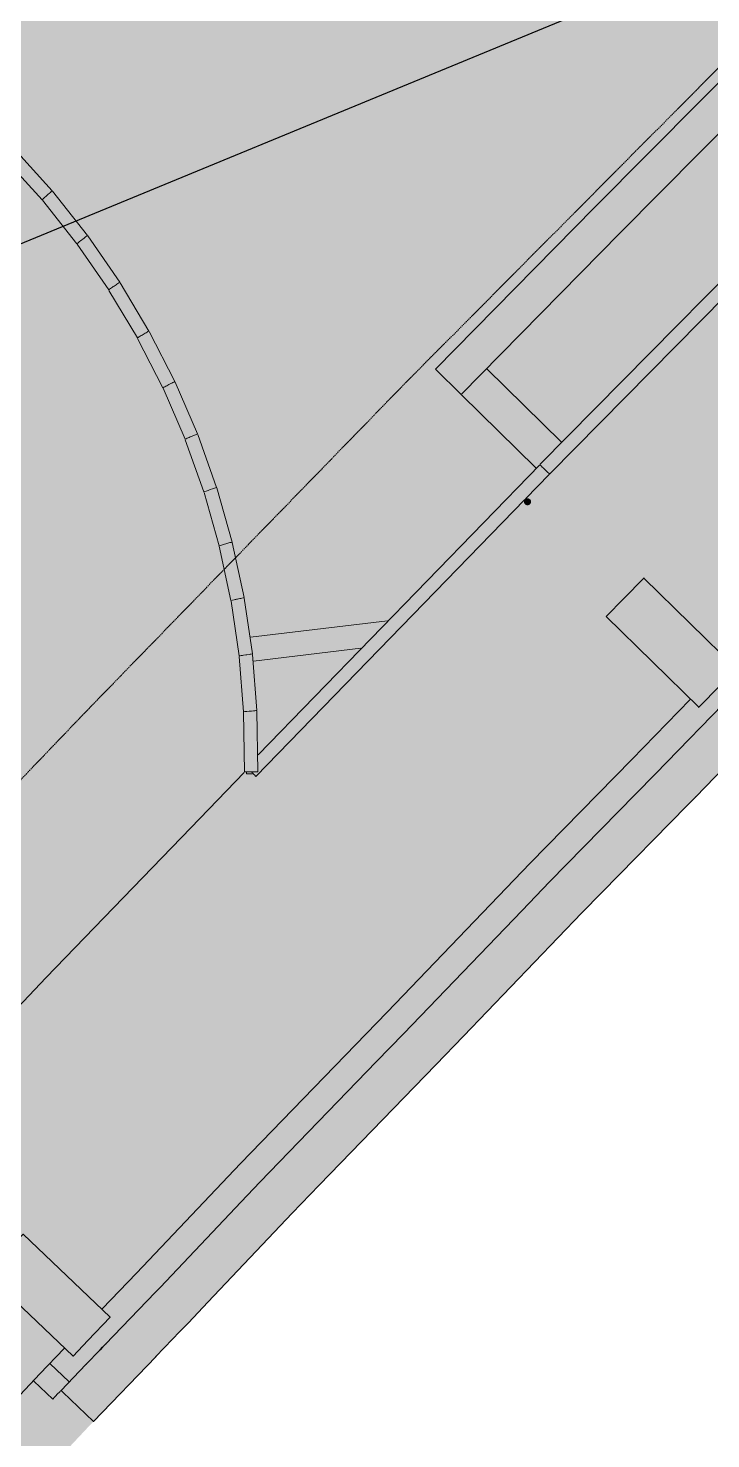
# Model space of a CAD drawing. Header units: millimetres. Extents: x -100577 to 287200, y -212120 to 238461.
# Drawn here: x 32053 to 34337, y 46189 to 50908 of the extents above; entities that cross this region are included whole.
import ezdxf

# ---------------------------------------------------------------- set-up
doc = ezdxf.new("R2010")
doc.units = ezdxf.units.MM
doc.linetypes.add('PHANTOM', pattern=[6.35, 3.175, -0.635, 0.635, -0.635, 0.635, -0.635])
for name, color, linetype, lineweight in [('01_切断（構造・壁）', 7, 'Continuous', 35), ('02_切断（家具）', 8, 'Continuous', 18), ('06_部屋の色', 8, 'Continuous', 0), ('11_見えがかり（家具）', 8, 'Continuous', 9), ('20_上部（屋根の外形・梁）', 8, 'PHANTOM', 9)]:
    doc.layers.add(name, color=color, linetype=linetype, lineweight=lineweight)

msp = doc.modelspace()

# ---------------------------------------------------------------- hatches: boundary and pattern name
at = {"layer": '01_切断（構造・壁）'}
for points in [[(32311.9, 46505.5), (32311.9, 46505.5), (32477.7, 46678.4), (32477.7, 46678.4), (32494.2, 46695.6), (32765.2, 46981.5), (32828.2, 47048), (33218.4, 47450.7), (33309.2, 47544.3), (33705.3, 47956.8), (33797.4, 48052.8), (34084.8, 48345.4), (34151.7, 48413.5), (34415.8, 48686), (34415.8, 48686), (34440.1, 48711.1), (34442.1, 48713.1), (34442.1, 48713.1), (34477.2, 48749.4), (34513.2, 48785.7), (34550.1, 48822.8), (34550.1, 48822.8), (34550.1, 48822.8), (34943, 49219.1), (34943, 49219.1), (34976.4, 49252.7), (35375.2, 49658.5), (35483, 49768.1), (35596, 49880.4), (35810.5, 50093.7), (35911.3, 49993), (35916.6, 49987.7), (35908, 49979.2), (35589.3, 49662.2), (35190.7, 49256.8), (35083, 49147.2), (35049.7, 49113.6), (35049.7, 49113.6), (34657.2, 48717.9), (34657.2, 48717.9), (34584.5, 48644.5), (34549.3, 48608.2), (34549.3, 48608.2), (34549.3, 48608.2), (34285.4, 48336), (34285.4, 48336), (34259.2, 48308.9), (33972, 48016.4), (33905.2, 47948.4), (33509.1, 47535.9), (33417, 47440), (33027, 47037.7), (32936.3, 46944.1), (32654.3, 46646.6), (32588.8, 46577.4), (32574.9, 46562.9), (32574.9, 46562.9), (32574.9, 46562.9), (32559.1, 46546.4), (32559.1, 46546.4), (32559.1, 46546.4), (32535.5, 46521.9), (32535.5, 46521.9), (32480, 46464), (32479.5, 46463.5), (32479.5, 46463.5), (32271.9, 46247.2), (32168.5, 46345.3), (32163.1, 46350.5), (32246.1, 46437), (32246.1, 46437), (32293.9, 46486.8), (32302.1, 46495.4), (32302.1, 46495.4), (32302.1, 46495.4), (32311.9, 46505.5)], [(33987.2, 48939.9), (34045.9, 48999.8), (34113.1, 49068.5), (34422.8, 48765.3), (34367.9, 48709.2), (34296.8, 48636.7)], [(31911.6, 46743), (32023.1, 46860.2), (32035.6, 46873.4), (32327, 46596.3), (32252.8, 46518.3), (32202.9, 46465.9)]]:
    msp.add_hatch(color=7, dxfattribs=at).paths.add_polyline_path(points)
at = {"layer": '02_切断（家具）'}
msp.add_hatch(color=8, dxfattribs=at).paths.add_polyline_path([(33732.1, 49318.7), (33731.6, 49317.9), (33731.4, 49317.7), (33730.8, 49317), (33730.6, 49316.8), (33729.9, 49316.2), (33729.7, 49315.9), (33728.9, 49315.4), (33728.6, 49315.2), (33727.7, 49314.8), (33727.4, 49314.6), (33726.4, 49314.3), (33726.1, 49314.2), (33725.1, 49314), (33724.7, 49314), (33723.7, 49313.9), (33723.4, 49313.9), (33722.4, 49314), (33722, 49314), (33721, 49314.2), (33720.7, 49314.3), (33719.8, 49314.7), (33719.5, 49314.8), (33718.7, 49315.2), (33718.4, 49315.4), (33717.6, 49315.9), (33717.4, 49316.1), (33716.7, 49316.7), (33716.5, 49316.9), (33715.9, 49317.6), (33715.7, 49317.8), (33715.1, 49318.6), (33714.9, 49318.9), (33714.5, 49319.8), (33714.3, 49320.1), (33714, 49321.1), (33713.9, 49321.4), (33713.7, 49322.4), (33713.7, 49322.8), (33713.6, 49323.8), (33713.6, 49324.1), (33713.7, 49325.1), (33713.7, 49325.5), (33714, 49326.5), (33714, 49326.8), (33714.4, 49327.7), (33714.5, 49328), (33714.9, 49328.8), (33715.1, 49329.1), (33715.6, 49329.9), (33715.8, 49330.1), (33716.4, 49330.8), (33716.6, 49331), (33717.3, 49331.6), (33717.5, 49331.8), (33718.3, 49332.4), (33718.6, 49332.6), (33719.5, 49333), (33719.8, 49333.2), (33720.8, 49333.5), (33721.1, 49333.6), (33722.1, 49333.8), (33722.5, 49333.8), (33723.5, 49333.9), (33723.9, 49333.9), (33724.9, 49333.8), (33725.2, 49333.8), (33726.2, 49333.5), (33726.5, 49333.5), (33727.4, 49333.1), (33727.7, 49333), (33728.6, 49332.6), (33728.8, 49332.4), (33729.6, 49331.9), (33729.8, 49331.7), (33730.5, 49331.1), (33730.7, 49330.9), (33731.3, 49330.2), (33731.6, 49330), (33732.1, 49329.2), (33732.3, 49328.9), (33732.7, 49328), (33732.9, 49327.7), (33733.2, 49326.7), (33733.3, 49326.4), (33733.5, 49325.4), (33733.5, 49325), (33733.6, 49324), (33733.6, 49323.7), (33733.5, 49322.6), (33733.5, 49322.3), (33733.3, 49321.3), (33733.2, 49321), (33732.8, 49320.1), (33732.7, 49319.8), (33732.3, 49318.9)])
at = {"layer": '06_部屋の色', "true_color": 0xf6e3a4}
h = msp.add_hatch(color=8, dxfattribs=at)
h.paths.add_polyline_path([(15895.7, 43200.1), (16234.5, 43603.9), (16574.4, 44006.9), (14846.3, 45467.7), (18008.7, 50107.5), (18205.2, 50395.6), (18096.6, 50492.5), (18090.8, 50497.8), (18270.8, 50761.8), (18385, 50659.5), (18569.5, 50930.2), (18461.2, 51027.4), (18455.4, 51032.7), (18635.5, 51297), (18749.5, 51194.3), (18783.6, 51244.4), (18814.7, 51289.9), (20029.8, 53072.7), (19922.5, 53171.3), (19916.7, 53176.7), (20097.5, 53441.8), (20203.1, 53344.4), (20210.4, 53337.7), (20395.6, 53609.4), (20288.6, 53708.4), (20282.8, 53713.8), (20463.7, 53979.2), (20576.4, 53874.6), (20596, 53903.4), (21234.8, 54840.6), (21263.9, 54883.2), (21359.7, 55014.5), (21373.6, 55033.6), (21378.3, 55039.3), (21482.8, 55164.6), (21493.3, 55177.2), (21561.8, 55255.5), (21563.9, 55257.9), (21625.8, 55367.7), (21627.5, 55370.8), (21627.6, 55370.8), (21629.9, 55374.5), (21780.4, 55613.7), (21782.9, 55617), (21953.5, 55837.9), (21956.4, 55840.9), (22147.4, 56044.4), (22150.6, 56047.2), (22360.2, 56231.4), (22363.6, 56233.8), (22590, 56397), (22591.8, 56398.1), (22798.5, 56518.8), (22834.6, 56539.9), (23051.8, 56640.2), (23091.8, 56658.6), (23317.7, 56737.6), (23359.2, 56752.1), (23591.6, 56809), (23634.3, 56819.5), (23871.1, 56853.8), (23913.9, 56860), (23914.7, 56860.1), (23918.9, 56860.3), (24201.3, 56873.9), (24256.9, 56873.9), (26592.1, 56873.5), (26592.3, 57022), (26592.3, 57025.5), (30188.3, 57025), (30188.1, 56878.5), (30188.1, 56873), (30228.2, 56873), (30239.8, 56873), (33347.6, 56872.6), (33387.5, 56872.5), (33389.4, 56872.5), (33395.5, 56872.5), (33397.4, 56872.4), (33399.4, 56872.3), (33399.9, 56872.3), (33695.1, 56857.4), (33699.3, 56856.8), (33987.9, 56812.9), (33992, 56811.8), (34274.7, 56739.2), (34278.6, 56737.8), (34552.8, 56637.1), (34556.4, 56635.3), (34819.1, 56507.6), (34822.5, 56505.6), (35071.1, 56352.1), (35074.2, 56349.8), (35306.3, 56172), (35307.1, 56171.3), (35518.7, 55972.5), (35525, 55966.7), (35546.1, 55944.8), (35551.1, 55939.5), (35595.2, 55893.8), (35765.9, 55716.5), (38201.6, 53187.4), (38520.7, 52856), (38555.3, 52820.1), (38568.2, 52806.7), (38566, 52804.6), (38459.4, 52701.1), (38561.6, 52595.3), (38565, 52591.7), (38478.9, 52508), (37969.9, 52018.2), (37917.6, 51966.6), (37818.3, 52068.5), (37811.5, 52075.5), (37807.9, 52071.9), (37807.8, 52071.8), (37807.1, 52071.1), (37803.9, 52068), (37517.2, 51785.6), (37175.5, 51453.6), (37174.1, 51452.2), (37168.1, 51446.4), (36677.4, 50958.6), (36666.8, 50948), (36233.3, 50521), (36337.4, 50416.4), (36340.5, 50413.3), (36276.6, 50350.3), (35928, 49999), (35577, 49649.9), (35093, 49157.3), (34927.8, 48990.8), (34819.6, 49097.5), (34475.8, 48750.8), (34469.6, 48744.3), (34288.1, 48557.2), (34393.2, 48454.4), (34396.8, 48450.9), (34244.8, 48294.2), (33905.1, 47948.4), (33417, 47440), (32936.3, 46944.1), (32588.8, 46577.4), (32516.7, 46502.3), (32411.6, 46602.3), (32406.6, 46607.1), (32195, 46386.6), (32301.6, 46285.4), (32305.3, 46282), (32253.1, 46227.7), (31770.9, 45713.7), (31296, 45212.2), (31069.6, 44967.7), (30963.6, 45066.7), (30958.5, 45071.4), (30845.5, 44949.4), (30841.7, 44945.3), (30516.6, 44598.6), (30511.8, 44593.5), (30509.5, 44591.1), (30505.1, 44586.3), (30503.8, 44584.8), (30046.7, 44086.2), (30042.5, 44081.6), (29562.2, 43562.3), (29551.8, 43551), (29244.8, 43211.4), (29238.1, 43204.1), (28896.6, 42831.2), (28436.3, 42317.2), (28427.4, 42307.3), (28427.3, 42307.2), (28426.3, 42306.1), (27968.4, 41799.5), (27962.9, 41793.4), (27646.1, 41434.9), (27641.4, 41429.6), (27308.9, 41058), (27303.9, 41052.5), (26846.9, 40530.1), (26840, 40522.3), (26382.5, 40004.2), (26211.1, 39805.7), (26324, 39707.5), (26325.8, 39705.9), (26180.2, 39537.2), (25847.6, 39156.8), (25389.7, 38621), (24938.5, 38098.1), (24626.1, 37727.5), (24364.5, 37421.2), (23374.9, 38257.8), (23065.6, 38519.2), (23563.5, 39106.1), (24076.9, 39706.4), (24579.2, 40289.5), (25083.7, 40870.7), (22218.7, 43367), (21705, 42775.2), (21193.4, 42181.4), (20684.1, 41585.8), (20163.7, 40972.6), (20123.7, 40925.2), (22415.2, 38989.2), (21963.5, 38452.5), (21474.4, 37867.6), (21149.6, 37476.6), (20667.4, 36892.6), (20664.9, 36891), (20661.6, 36891.1), (14721.6, 41777.3), (14719.8, 41780.7), (14720.9, 41784.4), (15389.4, 42592.9)])
h.paths.add_polyline_path([(31135.5, 49518.8), (31065.3, 49596.5), (30990.2, 49669.4), (30910.4, 49737.2), (30826.3, 49799.7), (30738.4, 49856.5), (30647, 49907.4), (30552.3, 49952.3), (30455, 49990.9), (30355.4, 50023), (30253.8, 50048.6), (30150.9, 50067.4), (30046.9, 50079.5), (29942.3, 50084.8), (29837.6, 50083.2), (29733.3, 50074.7), (29629.6, 50059.5), (29527.3, 50037.5), (29426.6, 50008.9), (29327.9, 49973.7), (29231.8, 49932.1), (29138.7, 49884.4), (29048.8, 49830.7), (28962.7, 49771.2), (28880.6, 49706.2), (28802.9, 49635.9), (28730, 49560.8), (28662.2, 49481), (28599.7, 49397), (28542.9, 49309.1), (28491.9, 49217.6), (28447.1, 49123), (28408.5, 49025.7), (28376.3, 48926.1), (28350.8, 48824.5), (28331.9, 48721.5), (28319.9, 48617.5), (28314.6, 48512.9), (28316.2, 48408.3), (28324.6, 48303.9), (28339.9, 48200.3), (28361.9, 48097.9), (28390.5, 47997.2), (28425.7, 47898.6), (28467.2, 47802.5), (28515, 47709.3), (28568.7, 47619.5), (28628.2, 47533.3), (28693.2, 47451.2), (28763.4, 47373.5), (28838.6, 47300.7), (28918.3, 47232.9), (29002.4, 47170.4), (29090.3, 47113.5), (29181.7, 47062.6), (29276.4, 47017.7), (29373.7, 46979.1), (29473.3, 46947), (29574.9, 46921.4), (29677.9, 46902.6), (29781.9, 46890.5), (29886.5, 46885.3), (29991.1, 46886.9), (30095.5, 46895.3), (30199.1, 46910.6), (30301.4, 46932.5), (30402.1, 46961.2), (30500.8, 46996.4), (30596.9, 47037.9), (30690, 47085.6), (30779.9, 47139.4), (30866.1, 47198.9), (30948.1, 47263.8), (31025.8, 47334.1), (31098.7, 47409.2), (31166.5, 47489), (31229, 47573), (31285.8, 47660.9), (31336.8, 47752.4), (31381.7, 47847), (31420.2, 47944.3), (31452.4, 48044), (31477.9, 48145.5), (31496.8, 48248.5), (31508.9, 48352.5), (31514.1, 48457.1), (31512.5, 48561.8), (31504.1, 48666.1), (31488.8, 48769.7), (31466.8, 48872.1), (31438.2, 48972.8), (31403, 49071.4), (31361.5, 49167.5), (31313.8, 49260.7), (31260, 49350.6), (31200.5, 49436.7)], flags=0)

# ---------------------------------------------------------------- linework, layer by layer
at = {"layer": '01_切断（構造・壁）'}
for points in [[(33987.2, 48939.9), (34045.9, 48999.8), (34113.1, 49068.5), (34422.8, 48765.3), (34367.9, 48709.2), (34296.8, 48636.7), (33987.2, 48939.9)], [(32311.9, 46505.5), (32311.9, 46505.5), (32477.7, 46678.4), (32477.7, 46678.4), (32494.2, 46695.6), (32765.2, 46981.5), (32828.2, 47048), (33218.4, 47450.7), (33309.2, 47544.3), (33705.3, 47956.8), (33797.4, 48052.8), (34084.8, 48345.4), (34151.7, 48413.5), (34415.8, 48686)], [(34549.3, 48608.2), (34285.4, 48336), (34285.4, 48336), (34259.2, 48308.9), (33972, 48016.4), (33905.2, 47948.4), (33509.1, 47535.9), (33417, 47440), (33027, 47037.7), (32936.3, 46944.1), (32654.3, 46646.6), (32588.8, 46577.4), (32574.9, 46562.9), (32574.9, 46562.9), (32574.9, 46562.9), (32559.1, 46546.4), (32559.1, 46546.4), (32559.1, 46546.4), (32535.5, 46521.9), (32535.5, 46521.9), (32480, 46464), (32479.5, 46463.5), (32479.5, 46463.5), (32271.9, 46247.2), (32168.5, 46345.3), (32163.1, 46350.5), (32246.1, 46437), (32246.1, 46437), (32293.9, 46486.8), (32302.1, 46495.4), (32302.1, 46495.4), (32302.1, 46495.4), (32311.9, 46505.5), (32311.9, 46505.5)], [(31911.6, 46743), (32023.1, 46860.2), (32035.6, 46873.4), (32327, 46596.3), (32252.8, 46518.3), (32202.9, 46465.9), (31911.6, 46743)]]:
    msp.add_lwpolyline(points, dxfattribs=at)
at = {"layer": '02_切断（家具）'}
msp.add_lwpolyline([(33732.1, 49318.7), (33731.6, 49317.9), (33731.4, 49317.7), (33730.8, 49317), (33730.6, 49316.8), (33729.9, 49316.2), (33729.7, 49315.9), (33728.9, 49315.4), (33728.6, 49315.2), (33727.7, 49314.8), (33727.4, 49314.6), (33726.4, 49314.3), (33726.1, 49314.2), (33725.1, 49314), (33724.7, 49314), (33723.7, 49313.9), (33723.4, 49313.9), (33722.4, 49314), (33722, 49314), (33721, 49314.2), (33720.7, 49314.3), (33719.8, 49314.7), (33719.5, 49314.8), (33718.7, 49315.2), (33718.4, 49315.4), (33717.6, 49315.9), (33717.4, 49316.1), (33716.7, 49316.7), (33716.5, 49316.9), (33715.9, 49317.6), (33715.7, 49317.8), (33715.1, 49318.6), (33714.9, 49318.9), (33714.5, 49319.8), (33714.3, 49320.1), (33714, 49321.1), (33713.9, 49321.4), (33713.7, 49322.4), (33713.7, 49322.8), (33713.6, 49323.8), (33713.6, 49324.1), (33713.7, 49325.1), (33713.7, 49325.5), (33714, 49326.5), (33714, 49326.8), (33714.4, 49327.7), (33714.5, 49328), (33714.9, 49328.8), (33715.1, 49329.1), (33715.6, 49329.9), (33715.8, 49330.1), (33716.4, 49330.8), (33716.6, 49331), (33717.3, 49331.6), (33717.5, 49331.8), (33718.3, 49332.4), (33718.6, 49332.6), (33719.5, 49333), (33719.8, 49333.2), (33720.8, 49333.5), (33721.1, 49333.6), (33722.1, 49333.8), (33722.5, 49333.8), (33723.5, 49333.9), (33723.9, 49333.9), (33724.9, 49333.8), (33725.2, 49333.8), (33726.2, 49333.5), (33726.5, 49333.5), (33727.4, 49333.1), (33727.7, 49333), (33728.6, 49332.6), (33728.8, 49332.4), (33729.6, 49331.9), (33729.8, 49331.7), (33730.5, 49331.1), (33730.7, 49330.9), (33731.3, 49330.2), (33731.6, 49330), (33732.1, 49329.2), (33732.3, 49328.9), (33732.7, 49328), (33732.9, 49327.7), (33733.2, 49326.7), (33733.3, 49326.4), (33733.5, 49325.4), (33733.5, 49325), (33733.6, 49324), (33733.6, 49323.7), (33733.5, 49322.6), (33733.5, 49322.3), (33733.3, 49321.3), (33733.2, 49321), (33732.8, 49320.1), (33732.7, 49319.8), (33732.3, 49318.9), (33732.1, 49318.7)], dxfattribs=at)
at = {"layer": '11_見えがかり（家具）'}
for points in [[(34033.7, 50223.9), (33501.5, 49683), (33415.8, 49767), (33948.3, 50308.2), (34482.7, 50847.5), (35019.2, 51384.7), (35557.5, 51920), (35642, 51834.8), (35103.9, 51299.8), (34567.8, 50762.8), (34033.7, 50223.9)], [(32006.7, 50503.8), (32133, 50364.2), (32130.2, 50361.7), (32127.4, 50359.1), (32124.6, 50356.6), (32119.1, 50351.6), (32113.5, 50346.6), (32107.9, 50341.5), (32102.4, 50336.5), (32099.6, 50334), (31975.3, 50471.4)], [(33766.5, 49449.2), (34775.4, 50471.2), (34778.1, 50468.5), (34780.8, 50465.9), (34783.4, 50463.3), (34788.8, 50458), (34791.4, 50455.4), (34794.1, 50452.7), (34796.8, 50450.1), (34799.4, 50447.5), (34802.1, 50444.8), (34804.8, 50442.2), (34807.4, 50439.6), (33798.7, 49417.9)], [(32134.3, 50362.6), (32251.1, 50215), (32248.2, 50212.7), (32245.2, 50210.4), (32242.3, 50208.1), (32239.8, 50206), (32227.6, 50196.4), (32224.7, 50194.1), (32221.7, 50191.8), (32218.8, 50189.4), (32215.8, 50187.1), (32100.8, 50332.4)], [(32252.3, 50213.4), (32359.3, 50058.5), (32356.2, 50056.4), (32353.1, 50054.2), (32350, 50052.1), (32346.9, 50050), (32343.8, 50047.9), (32340.8, 50045.7), (32337.7, 50043.6), (32334.6, 50041.5), (32331.5, 50039.3), (32328.4, 50037.2), (32325.3, 50035.1), (32322.2, 50032.9), (32216.9, 50185.4)], [(32360.3, 50056.8), (32456.9, 49895.2), (32453.7, 49893.3), (32450.5, 49891.4), (32447.3, 49889.5), (32444.1, 49887.5), (32437.6, 49883.7), (32434.4, 49881.8), (32431.2, 49879.8), (32428, 49877.9), (32424.8, 49876), (32418.3, 49872.1), (32323.2, 50031.2)], [(32457.9, 49893.5), (32543.7, 49725.9), (32540.4, 49724.2), (32537.1, 49722.5), (32533.7, 49720.8), (32530.4, 49719.1), (32523.7, 49715.7), (32520.4, 49714), (32517, 49712.2), (32513.7, 49710.5), (32510.4, 49708.8), (32507, 49707.1), (32503.7, 49705.4), (32419.2, 49870.3)], [(33588.1, 49768.2), (33837.2, 49523.7)], [(32544.6, 49724.1), (32619.3, 49551.3), (32612.4, 49548.3), (32608.9, 49546.8), (32605.5, 49545.3), (32602.1, 49543.9), (32598.6, 49542.4), (32595.2, 49540.9), (32591.7, 49539.4), (32584.8, 49536.4), (32581.4, 49534.9), (32578, 49533.4), (32504.4, 49703.6)], [(33752.1, 49437.4), (33502.9, 49681.6)], [(32620, 49549.4), (32683.2, 49372.1), (32679.7, 49370.8), (32676.2, 49369.6), (32672.6, 49368.3), (32669.1, 49367.1), (32662, 49364.5), (32655, 49362), (32647.9, 49359.5), (32644.4, 49358.2), (32640.8, 49357), (32578.6, 49531.5)], [(32822.6, 48477.3), (33765, 49447.8), (33770.4, 49442.6), (33773.1, 49440), (33775.8, 49437.4), (33778.5, 49434.8), (33781.2, 49432.1), (33783.9, 49429.5), (33786.6, 49426.9), (33789.3, 49424.3), (33792, 49421.7), (33794.6, 49419.1), (33797.3, 49416.5), (33717, 49333.8)], [(32683.8, 49370.2), (32735.3, 49189.1), (32731.7, 49188.1), (32728.1, 49187.1), (32720.9, 49185), (32717.3, 49184), (32713.7, 49183), (32710.1, 49181.9), (32702.8, 49179.9), (32699.2, 49178.9), (32695.6, 49177.8), (32692, 49176.8), (32641.3, 49355.1)], [(33715.3, 49332), (32815, 48404.9), (32809.7, 48410.1), (32807, 48412.8), (32804.3, 48415.4), (32801.6, 48418), (32800.9, 48418.6)], [(32735.8, 49187.2), (32775.3, 49003.1), (32764.3, 49000.7), (32760.6, 49000), (32757, 48999.2), (32753.3, 48998.4), (32749.7, 48997.6), (32747.8, 48997.2), (32746, 48996.8), (32742.3, 48996), (32731.3, 48993.7), (32692.4, 49174.8)], [(32775.7, 49001.1), (32803.1, 48814.9), (32799.4, 48814.3), (32795.7, 48813.8), (32791.9, 48813.2), (32784.5, 48812.2), (32780.8, 48811.6), (32773.4, 48810.5), (32769.7, 48810), (32766, 48809.4), (32762.3, 48808.9), (32758.6, 48808.3), (32731.6, 48991.7)], [(32796.9, 48870.5), (33254.8, 48925.3)], [(32803.3, 48812.9), (32818.5, 48625.2), (32814.9, 48625), (32811, 48624.6), (32807.3, 48624.3), (32799.8, 48623.7), (32792.3, 48623.1), (32784.8, 48622.5), (32777.3, 48621.9), (32773.6, 48621.6), (32758.7, 48806.3)], [(33166.3, 48834.1), (32807.1, 48791.1)], [(34267.6, 48662.4), (34073.3, 48462.1), (33732.5, 48115.1), (33253.9, 47616.7), (32763, 47110.2), (32415.3, 46743.3), (32300.8, 46624)], [(32818.5, 48623.2), (32821.4, 48420.9), (32813.9, 48420.8), (32810.2, 48420.8), (32806.4, 48420.7), (32802.7, 48420.6), (32798.9, 48420.6), (32795.2, 48420.5), (32791.4, 48420.5), (32787.7, 48420.4), (32780.2, 48420.3), (32776.4, 48420.3), (32773.6, 48619.6)], [(30130.4, 45631.3), (30466, 45993.7), (30942.2, 46496.6), (31426.2, 47012.4), (31765.1, 47365.5), (32113.2, 47732.8), (32597.5, 48232.5), (32775.9, 48418.3)], [(32802.9, 48413.9), (32798.9, 48413.9), (32796.4, 48413.9), (32793.9, 48413.9), (32791.4, 48413.9), (32788.9, 48413.9), (32786.4, 48413.9), (32783.9, 48413.9), (32783.9, 48416.4), (32783.9, 48418.4)], [(32173.3, 46491.2), (32091.5, 46406), (31596.4, 45878.5), (31108.9, 45363.5), (30790.8, 45019.8), (30445.1, 44651.1), (30236.9, 44423.9)], [(32126.9, 46440), (32189.3, 46380.7)], [(32161.4, 46349.4), (32159.4, 46347.3), (32156, 46343.7), (32152.6, 46340.1), (32149.2, 46336.6), (32146.1, 46333.3), (32143.2, 46330.3), (32140.7, 46327.7), (32138.7, 46325.5), (32137.1, 46323.8), (32136, 46322.7), (32135.4, 46322), (32135.2, 46321.8), (32071.7, 46382)]]:
    msp.add_lwpolyline(points, dxfattribs=at)
at = {"layer": '20_上部（屋根の外形・梁）'}
msp.add_lwpolyline([(35457.3, 51877), (33316.5, 49722.8), (33316.3, 49722.6), (32257.8, 48633.9), (32257.6, 48633.7), (31207.1, 47537.3), (31206.9, 47537), (29130, 45321.1)], dxfattribs=at)
at = {"layer": '45_吹抜'}
msp.add_lwpolyline([(38514.8, 52862.2), (30918.9, 49730)], dxfattribs=at)

doc.saveas('drawing.dxf')
